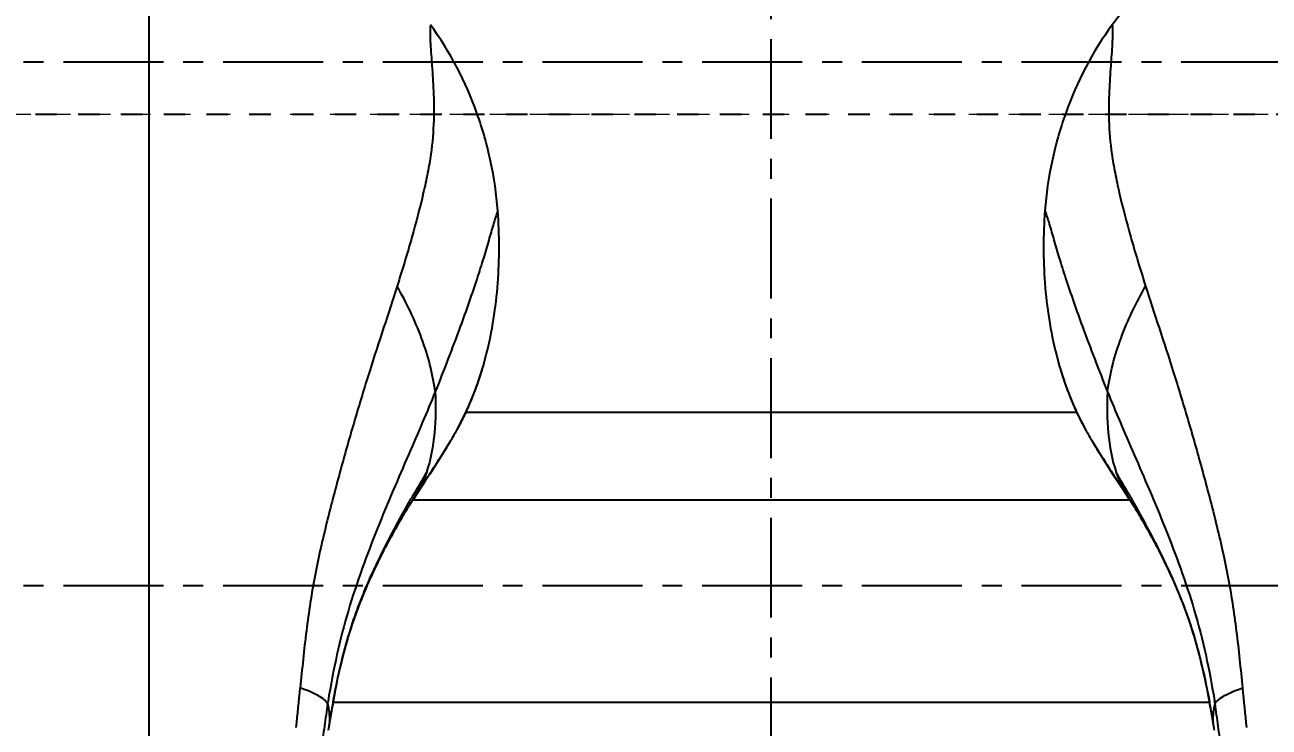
# Model space of a CAD drawing. Header units: millimetres. Extents: x 4 to 4769, y -754 to 1427.
# Drawn here: x 1977.2 to 2072.2, y 221.1 to 274.7 of the extents above; entities that cross this region are included whole.
import ezdxf

# ---------------------------------------------------------------- set-up
doc = ezdxf.new("R2010")
doc.units = ezdxf.units.MM
doc.header["$LTSCALE"] = 16.335
doc.header["$PDMODE"] = 3
doc.header["$PDSIZE"] = 0.3125
doc.linetypes.add('CENTER', pattern=[0.6, 0.375, -0.075, 0.075, -0.075])
doc.linetypes.add('HIDDEN', pattern=[0.2, 0.1, -0.1])
doc.layers.get('0').update_dxf_attribs({"linetype": 'CONTINUOUS'})
doc.layers.get('Defpoints').update_dxf_attribs({"linetype": 'CONTINUOUS'})
doc.layers.add('cool', color=153, linetype='HIDDEN', lineweight=9)
doc.layers.add('dim', color=82, linetype='CONTINUOUS', lineweight=9)
doc.layers.add('DEFAULT_2', color=8, linetype='HIDDEN')
doc.styles.get("Standard").update_dxf_attribs({"font": 'txt', "width": 0.8})
doc.dimstyles.get("Standard").update_dxf_attribs({"dimtxt": 0.15625, "dimasz": 0.1875, "dimexe": 0.125, "dimexo": 0.0625, "dimtad": 0, "dimtih": 1, "dimtoh": 1, "dimdsep": 46, "dimtxsty": 'Standard', "dimcen": 0.09, "dimadec": 0, "dimazin": 0, "dimtp": 0.01, "dimtm": 0.01, "dimtfac": 1, "dimtofl": 0, "dimtmove": 0, "dimatfit": 3, "dimfxl": 0, "dimtolj": 1, "dimarcsym": 0})

# ---------------------------------------------------------------- blocks, each defined once
blk = doc.blocks.new('*D149')
at = {"layer": 'Defpoints', "color": 0}
for p in [(2034.164, 231.885), (2145.756, 231.885), (2156.143, 231.885)]:
    blk.add_point(p, dxfattribs=at)
at = {"layer": 'dim', "color": 4, "lineweight": -2}
blk.add_line((2145.756, 231.885), (2156.143, 231.885), dxfattribs=at)
at = {"layer": 'dim', "color": 6, "insert": (2158.643, 231.885), "char_height": 2.5, "attachment_point": 5}
blk.add_mtext('\\A1;0.00', dxfattribs=at)
blk = doc.blocks.new('*D150')
at = {"layer": 'Defpoints', "color": 0}
for p in [(2145.756, 271.885), (2156.143, 271.885), (2034.164, 231.885)]:
    blk.add_point(p, dxfattribs=at)
at = {"layer": 'dim', "color": 4, "lineweight": -2}
blk.add_line((2145.756, 271.885), (2156.143, 271.885), dxfattribs=at)
at = {"layer": 'dim', "color": 6, "insert": (2159.643, 271.885), "char_height": 2.5, "attachment_point": 5}
blk.add_mtext('\\A1;40.00', dxfattribs=at)
blk = doc.blocks.new('*D151')
at = {"layer": 'Defpoints', "color": 0}
for p in [(2130.764, 316.885), (2156.143, 316.885), (2034.164, 231.885)]:
    blk.add_point(p, dxfattribs=at)
at = {"layer": 'dim', "color": 4, "lineweight": -2}
blk.add_line((2130.764, 316.885), (2156.143, 316.885), dxfattribs=at)
at = {"layer": 'dim', "color": 6, "insert": (2159.81, 316.885), "char_height": 2.5, "attachment_point": 5}
blk.add_mtext('\\A1;85.00', dxfattribs=at)
blk = doc.blocks.new('*D152')
at = {"layer": 'Defpoints', "color": 0}
for p in [(2034.164, 337.983), (2034.164, 323.234), (2034.164, 231.885)]:
    blk.add_point(p, dxfattribs=at)
at = {"layer": 'dim', "color": 4, "lineweight": -2}
blk.add_line((2034.164, 323.234), (2034.164, 337.983), dxfattribs=at)
at = {"layer": 'dim', "color": 6, "insert": (2034.164, 340.483), "char_height": 2.5, "attachment_point": 5, "rotation": 90}
blk.add_mtext('\\A1;0.00', dxfattribs=at)
blk = doc.blocks.new('*D153')
at = {"layer": 'Defpoints', "color": 0}
for p in [(2124.164, 337.983), (2124.164, 320.145), (2034.164, 231.885)]:
    blk.add_point(p, dxfattribs=at)
at = {"layer": 'dim', "color": 4, "lineweight": -2}
blk.add_line((2124.164, 320.145), (2124.164, 337.983), dxfattribs=at)
at = {"layer": 'dim', "color": 6, "insert": (2124.164, 341.483), "char_height": 2.5, "attachment_point": 5, "rotation": 90}
blk.add_mtext('\\A1;90.00', dxfattribs=at)
blk = doc.blocks.new('*D154')
at = {"layer": 'Defpoints', "color": 0}
for p in [(2034.164, 231.885), (2034.164, 135.844), (2034.164, 127.588)]:
    blk.add_point(p, dxfattribs=at)
at = {"layer": 'dim', "color": 4, "lineweight": -2}
blk.add_line((2034.164, 135.844), (2034.164, 127.588), dxfattribs=at)
at = {"layer": 'dim', "color": 6, "insert": (2034.164, 125.088), "char_height": 2.5, "attachment_point": 5, "rotation": 90}
blk.add_mtext('\\A1;0.00', dxfattribs=at)
blk = doc.blocks.new('*D155')
at = {"layer": 'Defpoints', "color": 0}
for p in [(2034.164, 231.885), (2124.164, 140.285), (2124.164, 127.884)]:
    blk.add_point(p, dxfattribs=at)
at = {"layer": 'dim', "color": 4, "lineweight": -2}
blk.add_line((2124.164, 140.285), (2124.164, 127.884), dxfattribs=at)
at = {"layer": 'dim', "color": 6, "insert": (2124.164, 124.384), "char_height": 2.5, "attachment_point": 5, "rotation": 90}
blk.add_mtext('\\A1;90.00', dxfattribs=at)
blk = doc.blocks.new('*D156')
at = {"layer": 'Defpoints', "color": 0}
for p in [(2034.164, 231.885), (2130.164, 146.885), (2155.358, 146.885)]:
    blk.add_point(p, dxfattribs=at)
at = {"layer": 'dim', "color": 4, "lineweight": -2}
blk.add_line((2130.164, 146.885), (2155.358, 146.885), dxfattribs=at)
at = {"layer": 'dim', "color": 6, "insert": (2159.025, 146.885), "char_height": 2.5, "attachment_point": 5}
blk.add_mtext('\\A1;85.00', dxfattribs=at)
blk = doc.blocks.new('*D157')
at = {"layer": 'Defpoints', "color": 0}
for p in [(2034.164, 231.885), (2144.396, 176.885), (2155.358, 176.885)]:
    blk.add_point(p, dxfattribs=at)
at = {"layer": 'dim', "color": 4, "lineweight": -2}
blk.add_line((2144.396, 176.885), (2155.358, 176.885), dxfattribs=at)
at = {"layer": 'dim', "color": 6, "insert": (2159.025, 176.885), "char_height": 2.5, "attachment_point": 5}
blk.add_mtext('\\A1;55.00', dxfattribs=at)
blk = doc.blocks.new('*D158')
at = {"layer": 'Defpoints', "color": 0}
for p in [(1912.185, 231.885), (1922.572, 231.885), (2034.164, 231.885)]:
    blk.add_point(p, dxfattribs=at)
at = {"layer": 'dim', "color": 4, "lineweight": -2}
blk.add_line((1922.572, 231.885), (1912.185, 231.885), dxfattribs=at)
at = {"layer": 'dim', "color": 6, "insert": (1909.685, 231.885), "char_height": 2.5, "attachment_point": 5}
blk.add_mtext('\\A1;0.00', dxfattribs=at)
blk = doc.blocks.new('*D161')
at = {"layer": 'Defpoints', "color": 0}
for p in [(1912.185, 271.885), (1922.572, 271.885), (2034.164, 231.885)]:
    blk.add_point(p, dxfattribs=at)
at = {"layer": 'dim', "color": 4, "lineweight": -2}
blk.add_line((1922.572, 271.885), (1912.185, 271.885), dxfattribs=at)
at = {"layer": 'dim', "color": 6, "insert": (1908.685, 271.885), "char_height": 2.5, "attachment_point": 5}
blk.add_mtext('\\A1;40.00', dxfattribs=at)
blk = doc.blocks.new('*D162')
at = {"layer": 'Defpoints', "color": 0}
for p in [(1912.185, 316.885), (1937.564, 316.885), (2034.164, 231.885)]:
    blk.add_point(p, dxfattribs=at)
at = {"layer": 'dim', "color": 4, "lineweight": -2}
blk.add_line((1937.564, 316.885), (1912.185, 316.885), dxfattribs=at)
at = {"layer": 'dim', "color": 6, "insert": (1908.519, 316.885), "char_height": 2.5, "attachment_point": 5}
blk.add_mtext('\\A1;85.00', dxfattribs=at)
blk = doc.blocks.new('*D163')
at = {"layer": 'Defpoints', "color": 0}
for p in [(1944.164, 337.983), (1944.164, 320.145), (2034.164, 231.885)]:
    blk.add_point(p, dxfattribs=at)
at = {"layer": 'dim', "color": 4, "lineweight": -2}
blk.add_line((1944.164, 320.145), (1944.164, 337.983), dxfattribs=at)
at = {"layer": 'dim', "color": 6, "insert": (1944.164, 341.483), "char_height": 2.5, "attachment_point": 5, "rotation": 90}
blk.add_mtext('\\A1;90.00', dxfattribs=at)
blk = doc.blocks.new('*D159')
at = {"layer": 'Defpoints', "color": 0}
for p in [(2034.164, 231.885), (1944.164, 140.285), (1944.164, 127.884)]:
    blk.add_point(p, dxfattribs=at)
at = {"layer": 'dim', "color": 4, "lineweight": -2}
blk.add_line((1944.164, 140.285), (1944.164, 127.884), dxfattribs=at)
at = {"layer": 'dim', "color": 6, "insert": (1944.164, 124.384), "char_height": 2.5, "attachment_point": 5, "rotation": 90}
blk.add_mtext('\\A1;90.00', dxfattribs=at)
blk = doc.blocks.new('*D160')
at = {"layer": 'Defpoints', "color": 0}
for p in [(2034.164, 231.885), (1912.97, 146.885), (1938.164, 146.885)]:
    blk.add_point(p, dxfattribs=at)
at = {"layer": 'dim', "color": 4, "lineweight": -2}
blk.add_line((1938.164, 146.885), (1912.97, 146.885), dxfattribs=at)
at = {"layer": 'dim', "color": 6, "insert": (1909.303, 146.885), "char_height": 2.5, "attachment_point": 5}
blk.add_mtext('\\A1;85.00', dxfattribs=at)
blk = doc.blocks.new('*D164')
at = {"layer": 'Defpoints', "color": 0}
for p in [(2034.164, 231.885), (1912.97, 176.885), (1923.932, 176.885)]:
    blk.add_point(p, dxfattribs=at)
at = {"layer": 'dim', "color": 4, "lineweight": -2}
blk.add_line((1923.932, 176.885), (1912.97, 176.885), dxfattribs=at)
at = {"layer": 'dim', "color": 6, "insert": (1909.303, 176.885), "char_height": 2.5, "attachment_point": 5}
blk.add_mtext('\\A1;55.00', dxfattribs=at)

msp = doc.modelspace()

# ---------------------------------------------------------------- linework, layer by layer
at = {"color": 1, "linetype": 'CENTER', "ltscale": 1.243955}
for p, q in [((2034.164, 131.885), (2034.164, 331.885)), ((1919.164, 271.885), (2149.164, 271.885)), ((1919.164, 231.885), (2149.164, 231.885))]:
    msp.add_line(p, q, dxfattribs=at)
at = {"color": 7, "linetype": 'Continuous'}
for p, q in [((1986.664, 179.024), (1986.664, 285.752)), ((2010.852, 245.127), (2057.476, 245.127)), ((2008.038, 240.34), (2008.054, 240.364)), ((2060.275, 240.364), (2060.299, 240.327)), ((2006.808, 238.437), (2006.803, 238.43)), ((2006.803, 238.43), (2061.525, 238.43)), ((2061.521, 238.437), (2061.526, 238.43)), ((2000.706, 222.964), (2067.623, 222.964)), ((2000.438, 221.458), (2000.452, 221.54)), ((2067.877, 221.54), (2067.891, 221.458))]:
    msp.add_line(p, q, dxfattribs=at)
for centre, radius, start, end in [((2082.249, 258.4), 27.42, 135.71897, 143.53935), ((1983.01, 258.8), 31.038, 329.18333, 330.99607), ((2083.939, 258.006), 29.446, 208.95487, 210.86563), ((2153.174, 154.746), 168.762, 149.45643, 150.14234), ((1915.154, 154.746), 168.762, 29.85766, 30.54357), ((2120.536, 173.529), 131.106, 150.16034, 150.28401), ((1947.708, 173.481), 131.202, 29.71957, 29.83963), ((1669.528, 255.534), 330.171, 354.00166, 354.52775), ((2398.801, 255.534), 330.171, 185.47225, 185.99834), ((2211.478, 191.842), 213.456, 171.64675, 171.8798), ((2067.156, 212.21), 67.711, 170.80053, 170.95792), ((1996.311, 221.688), 4.143, 10.28092, 16.31459), ((1996.465, 221.717), 3.986, 4.02716, 10.25873), ((2086.296, 206.989), 87.069, 169.54968, 169.93178), ((2082.681, 207.653), 83.393, 169.42048, 169.54778), ((1985.647, 207.653), 83.393, 10.45222, 10.57952), ((1982.032, 206.989), 87.069, 10.06822, 10.45032), ((2071.864, 221.717), 3.986, 169.74127, 175.97284), ((2072.017, 221.688), 4.143, 163.68541, 169.71908), ((2001.172, 212.21), 67.711, 9.04208, 9.19947), ((1856.85, 191.842), 213.456, 8.1202, 8.35325), ((2205.69, 192.668), 207.609, 171.8798, 172.11832), ((2077.93, 208.339), 78.595, 170.39156, 170.68702), ((1999.85, 221.567), 0.598, 349.53076, 357.45823), ((1996.476, 221.719), 3.975, 1.82869, 4.01468), ((1996.443, 221.718), 4.009, 359.64962, 1.82742), ((2093.561, 205.701), 94.447, 169.93302, 170.34613), ((1974.768, 205.701), 94.447, 9.65387, 10.06698), ((2071.886, 221.718), 4.009, 178.17258, 180.35038), ((2071.852, 221.719), 3.975, 175.98532, 178.17131), ((2068.479, 221.567), 0.598, 182.54177, 190.46924), ((1990.901, 208.424), 78.086, 9.46054, 9.60893), ((1862.638, 192.668), 207.609, 7.88168, 8.1202), ((2200.225, 193.424), 202.092, 172.11833, 172.36234), ((2079.503, 208.081), 80.188, 170.68653, 170.83222), ((1989.892, 208.256), 79.108, 9.31345, 9.46051), ((1868.103, 193.424), 202.092, 7.63766, 7.88167)]:
    msp.add_arc(centre, radius, start, end, dxfattribs=at)
for points, knots in [([(2008.132, 274.695), (2008.093, 274.215), (2008.131, 273.172), (2008.261, 271.497), (2008.383, 269.555), (2008.423, 267.3), (2008.245, 265.205), (2007.925, 263.355), (2007.466, 261.234), (2006.705, 258.344), (2005.985, 255.988), (2005.591, 254.745)], [0, 0, 0, 0, 0.071254, 0.153527, 0.24858, 0.358661, 0.486661, 0.558536, 0.635966, 0.80734, 1, 1, 1, 1]), ([(2013.277, 260.5), (2013.181, 261.77), (2012.813, 264.3), (2011.424, 269.202), (2009.64, 272.653), (2008.131, 274.697)], [0, 0, 0, 0, 0.250344, 0.500692, 1, 1, 1, 1]), ([(2060.196, 274.695), (2058.688, 272.652), (2056.904, 269.201), (2055.516, 264.3), (2055.147, 261.77), (2055.051, 260.5)], [0, 0, 0, 0, 0.499308, 0.749656, 1, 1, 1, 1]), ([(2060.196, 274.694), (2060.235, 274.214), (2060.197, 273.171), (2060.067, 271.496), (2059.945, 269.554), (2059.905, 267.299), (2060.083, 265.204), (2060.403, 263.354), (2060.862, 261.233), (2061.623, 258.343), (2062.343, 255.987), (2062.738, 254.744)], [0, 0, 0, 0, 0.071256, 0.153529, 0.248583, 0.358663, 0.486663, 0.558538, 0.635968, 0.80734, 1, 1, 1, 1]), ([(2013.277, 260.499), (2013.156, 260.166), (2012.921, 259.417), (2012.574, 258.201), (2012.169, 256.821), (2011.467, 254.615), (2010.272, 251.203), (2009.159, 248.324), (2008.497, 246.671)], [0, 0, 0, 0, 0.07275, 0.160672, 0.259244, 0.367534, 0.635075, 1, 1, 1, 1]), ([(2012.403, 249.509), (2012.854, 251.296), (2013.282, 254.047), (2013.413, 257.734), (2013.347, 259.58), (2013.277, 260.5)], [0, 0, 0, 0, 0.499742, 0.749866, 1, 1, 1, 1]), ([(2055.051, 260.5), (2054.982, 259.58), (2054.915, 257.734), (2055.047, 254.047), (2055.474, 251.296), (2055.926, 249.509)], [0, 0, 0, 0, 0.250135, 0.500259, 1, 1, 1, 1]), ([(2055.051, 260.5), (2055.173, 260.166), (2055.408, 259.418), (2055.755, 258.201), (2056.159, 256.821), (2056.861, 254.615), (2058.057, 251.203), (2059.169, 248.324), (2059.831, 246.671)], [0, 0, 0, 0, 0.07275, 0.160672, 0.259244, 0.367534, 0.635075, 1, 1, 1, 1]), ([(2005.591, 254.745), (2005.255, 253.687), (2004.539, 251.505), (2003.439, 248.126), (2002.343, 244.527), (2001.265, 240.733), (2000.221, 236.771), (1999.267, 232.657), (1998.625, 228.389), (1998.334, 225.502), (1998.195, 224.047)], [0, 0, 0, 0, 0.105186, 0.217629, 0.336717, 0.461611, 0.591363, 0.72502, 0.861564, 1, 1, 1, 1]), ([(2008.497, 246.671), (2008.323, 248.067), (2007.57, 250.872), (2006.315, 253.469), (2005.591, 254.745)], [0, 0, 0, 0, 0.489625, 1, 1, 1, 1]), ([(2059.831, 246.671), (2060.006, 248.067), (2060.758, 250.872), (2062.014, 253.469), (2062.738, 254.745)], [0, 0, 0, 0, 0.489625, 1, 1, 1, 1]), ([(2062.738, 254.745), (2063.074, 253.687), (2063.789, 251.505), (2064.889, 248.126), (2065.985, 244.527), (2067.063, 240.733), (2068.107, 236.771), (2069.061, 232.657), (2069.704, 228.389), (2069.994, 225.502), (2070.134, 224.047)], [0, 0, 0, 0, 0.105186, 0.217629, 0.336717, 0.461611, 0.591363, 0.72502, 0.861564, 1, 1, 1, 1]), ([(2010.852, 245.127), (2011.02, 245.477), (2011.415, 246.364), (2011.94, 247.825), (2012.26, 248.945), (2012.403, 249.509)], [0, 0, 0, 0, 0.250023, 0.625005, 1, 1, 1, 1]), ([(2055.926, 249.509), (2056.069, 248.945), (2056.388, 247.825), (2056.914, 246.364), (2057.309, 245.477), (2057.476, 245.127)], [0, 0, 0, 0, 0.374995, 0.749977, 1, 1, 1, 1]), ([(2008.497, 246.671), (2008.188, 245.899), (2007.516, 244.292), (2006.432, 241.793), (2005.262, 239.098), (2004.067, 236.214), (2002.893, 233.164), (2001.824, 229.951), (2000.951, 226.559), (2000.51, 224.228), (2000.317, 223.035)], [0, 0, 0, 0, 0.099454, 0.208247, 0.325773, 0.450792, 0.581535, 0.716527, 0.855496, 1, 1, 1, 1]), ([(2008.497, 246.671), (2008.548, 245.626), (2008.538, 243.548), (2008.165, 241.482), (2007.829, 240.51)], [0, 0, 0, 0, 0.504084, 1, 1, 1, 1]), ([(2059.831, 246.671), (2059.78, 245.626), (2059.791, 243.548), (2060.164, 241.482), (2060.5, 240.51)], [0, 0, 0, 0, 0.504084, 1, 1, 1, 1]), ([(2059.831, 246.671), (2060.14, 245.899), (2060.813, 244.292), (2061.897, 241.793), (2063.067, 239.098), (2064.262, 236.214), (2065.435, 233.164), (2066.504, 229.951), (2067.377, 226.559), (2067.819, 224.228), (2068.012, 223.035)], [0, 0, 0, 0, 0.099454, 0.208247, 0.325773, 0.450792, 0.581535, 0.716527, 0.855496, 1, 1, 1, 1]), ([(2010.156, 243.751), (2010.221, 243.869), (2010.466, 244.321), (2010.696, 244.782), (2010.852, 245.127)], [0, 0, 0, 0, 0.263408, 1, 1, 1, 1]), ([(2057.476, 245.127), (2057.526, 245.016), (2057.744, 244.55), (2057.983, 244.094), (2058.173, 243.751)], [0, 0, 0, 0, 0.236654, 1, 1, 1, 1]), ([(2008.054, 240.364), (2008.198, 240.586), (2008.747, 241.423), (2009.289, 242.267), (2009.666, 242.9)], [0, 0, 0, 0, 0.264371, 1, 1, 1, 1]), ([(2058.663, 242.9), (2058.783, 242.697), (2059.304, 241.842), (2059.856, 241.006), (2060.275, 240.364)], [0, 0, 0, 0, 0.234802, 1, 1, 1, 1]), ([(2007.829, 240.51), (2007.703, 240.145), (2007.407, 239.43), (2007.019, 238.76), (2006.808, 238.437)], [0, 0, 0, 0, 0.499696, 1, 1, 1, 1]), ([(2060.5, 240.51), (2060.625, 240.145), (2060.921, 239.43), (2061.309, 238.76), (2061.521, 238.437)], [0, 0, 0, 0, 0.499696, 1, 1, 1, 1]), ([(2006.803, 238.43), (2007.016, 238.753), (2007.423, 239.392), (2007.835, 240.029), (2008.038, 240.34)], [0, 0, 0, 0, 0.50978, 1, 1, 1, 1]), ([(2060.299, 240.327), (2060.501, 240.018), (2060.91, 239.386), (2061.314, 238.751), (2061.525, 238.43)], [0, 0, 0, 0, 0.490281, 1, 1, 1, 1]), ([(2000.84, 223.706), (2001.14, 225.233), (2001.807, 228.128), (2003.308, 232.086), (2004.97, 235.481), (2006.121, 237.553), (2006.672, 238.518)], [0, 0, 0, 0, 0.291766, 0.55565, 0.791696, 1, 1, 1, 1]), ([(2067.488, 223.706), (2067.188, 225.234), (2066.521, 228.131), (2065.019, 232.091), (2063.356, 235.487), (2062.203, 237.56), (2061.652, 238.525)], [0, 0, 0, 0, 0.291799, 0.555694, 0.79173, 1, 1, 1, 1]), ([(2000.706, 222.964), (2000.879, 223.893), (2001.245, 225.691), (2002.133, 228.992), (2003.299, 231.94), (2004.563, 234.527), (2005.417, 236.117), (2006.152, 237.395), (2006.606, 238.13), (2006.803, 238.43)], [0, 0, 0, 0, 0.1694, 0.328799, 0.612355, 0.73576, 0.845068, 0.935795, 1, 1, 1, 1]), ([(2061.526, 238.43), (2061.722, 238.13), (2062.176, 237.395), (2062.911, 236.117), (2063.766, 234.527), (2065.03, 231.94), (2066.195, 228.992), (2067.083, 225.691), (2067.449, 223.893), (2067.623, 222.964)], [0, 0, 0, 0, 0.064205, 0.154932, 0.26424, 0.387644, 0.671201, 0.8306, 1, 1, 1, 1]), ([(2000.287, 222.852), (2000.261, 222.906), (2000.181, 223.016), (1999.942, 223.235), (1999.518, 223.498), (1998.902, 223.79), (1998.441, 223.964), (1998.195, 224.047)], [0, 0, 0, 0, 0.073635, 0.164526, 0.395998, 0.68118, 1, 1, 1, 1]), ([(2068.041, 222.852), (2068.067, 222.906), (2068.148, 223.016), (2068.386, 223.235), (2068.81, 223.498), (2069.426, 223.79), (2069.888, 223.964), (2070.134, 224.047)], [0, 0, 0, 0, 0.073635, 0.164526, 0.395998, 0.68118, 1, 1, 1, 1])]:
    msp.add_open_spline(points, degree=3, knots=knots, dxfattribs=at)
at = {"layer": 'cool', "ltscale": 0.932966}
msp.add_line((1930.374, 267.885), (2137.954, 267.885), dxfattribs=at)
at = {"layer": 'DEFAULT_2', "color": 8, "linetype": 'HIDDEN'}
for p, q in [((1919.164, 267.885), (2149.164, 267.885)), ((2006.808, 238.437), (2008.106, 240.412)), ((2000.434, 221.459), (2000.447, 221.54)), ((2067.895, 221.459), (2067.881, 221.54))]:
    msp.add_line(p, q, dxfattribs=at)
for points in [[(2010.156, 243.751), (2010.409, 244.22), (2011.004, 245.433), (2011.679, 247.099), (2012.162, 248.612), (2012.403, 249.509)], [(2055.926, 249.509), (2056.167, 248.612), (2056.65, 247.099), (2057.324, 245.433), (2057.919, 244.22), (2058.173, 243.751)], [(2008.106, 240.412), (2008.678, 241.301), (2009.103, 241.977), (2009.372, 242.412), (2009.545, 242.698), (2009.666, 242.9)], [(2058.663, 242.9), (2058.783, 242.698), (2058.957, 242.412), (2059.225, 241.977), (2059.65, 241.301), (2060.222, 240.412), (2061.52, 238.437)]]:
    msp.add_lwpolyline(points, dxfattribs=at)
for centre, radius, start, end in [((2071.957, 209.751), 72.473, 168.89798, 169.48939), ((1996.372, 209.751), 72.473, 10.51061, 11.10202), ((2082.029, 207.884), 82.716, 169.49031, 170.0705), ((1986.3, 207.884), 82.716, 9.9295, 10.50969), ((2083.275, 207.599), 83.993, 170.50178, 170.93613), ((2093.165, 205.929), 94.022, 170.06707, 170.44226), ((1996.385, 221.719), 4.067, 357.4877, 359.64839), ((1975.164, 205.929), 94.022, 9.55774, 9.93293), ((2071.944, 221.719), 4.067, 180.35161, 182.5123), ((1985.054, 207.599), 83.993, 9.06387, 9.49822)]:
    msp.add_arc(centre, radius, start, end, dxfattribs=at)

# ---------------------------------------------------------------- dimensions: what is measured, and where the dimension line sits
at = {"layer": 'dim'}
for feature_location, offset, dtype, origin, picture, middle in [((1944.164, 320.145), (0, 17.837), 1, (2034.164, 231.885), '*D163', (1944.164, 341.483)), ((2124.164, 320.145), (0, 17.837), 1, (2034.164, 231.885), '*D153', (2124.164, 341.483)), ((2034.164281638, 323.23428111), (0, 14.74835234), 1, (2034.164281638, 231.885205182), '*D152', (2034.164281638, 340.482633451)), ((1937.564, 316.885), (-25.379, 0), 0, (2034.164, 231.885), '*D162', (1908.519, 316.885)), ((2130.764, 316.885), (25.379, 0), 0, (2034.164, 231.885), '*D151', (2159.81, 316.885)), ((1922.572, 271.885), (-10.387, 0), 0, (2034.164, 231.885), '*D161', (1908.685, 271.885)), ((2145.756, 271.885), (10.387, 0), 0, (2034.164, 231.885), '*D150', (2159.643, 271.885)), ((1922.572239699, 231.885205182), (-10.386886019, 0), 0, (2034.164281638, 231.885205182), '*D158', (1909.68535368, 231.885205182)), ((2145.756323577, 231.885205182), (10.386886019, 0), 0, (2034.164281638, 231.885205182), '*D149', (2158.643209596, 231.885205182)), ((1938.164, 146.885), (-25.194, 0), 0, (2034.164, 231.885), '*D160', (1909.303, 146.885)), ((1923.932, 176.885), (-10.962, 0), 0, (2034.164, 231.885), '*D164', (1909.303, 176.885)), ((1944.164, 140.285), (0, -12.401), 1, (2034.164, 231.885), '*D159', (1944.164, 124.384)), ((2034.164281638, 135.844173406), (0, -8.256632803), 1, (2034.164281638, 231.885205182), '*D154', (2034.164281638, 125.087540603)), ((2124.164, 140.285), (0, -12.401), 1, (2034.164, 231.885), '*D155', (2124.164, 124.384)), ((2130.164, 146.885), (25.194, 0), 0, (2034.164, 231.885), '*D156', (2159.025, 146.885)), ((2144.396, 176.885), (10.962, 0), 0, (2034.164, 231.885), '*D157', (2159.025, 176.885))]:
    dim = msp.add_ordinate_dim(feature_location=feature_location, offset=offset, dtype=dtype, origin=origin, dimstyle='Standard', override={"dimtxt": 2.5, "dimasz": 2, "dimexe": 0, "dimexo": 0, "dimgap": 0, "dimtih": 0, "dimtoh": 0, "dimzin": 0, "dimcen": 0, "dimclrd": 4, "dimclre": 4, "dimclrt": 6, "dimtp": 0, "dimtm": 0, "dimtzin": 0}, dxfattribs=at)
    dim.commit()
    dim.dimension.update_dxf_attribs({"geometry": picture, "text_midpoint": middle})

doc.saveas('drawing.dxf')
